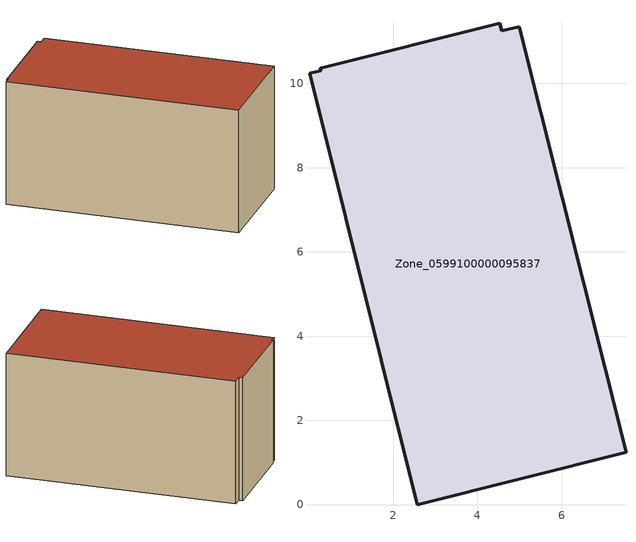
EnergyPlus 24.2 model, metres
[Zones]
Zone_0599100000095837
 floor ground (C_G): 7.53,1.24 2.57,0 0.01,10.25 0.27,10.3 0.26,10.36 4.53,11.43 4.58,11.25 5,11.35 z0
 wall outside (C_F): 4.53,11.43 0.26,10.36 0.27,10.3 0.01,10.25 2.57,0 7.53,1.24 5,11.35 4.58,11.25 4.53,11.43 z0:5.76
 roof outside (C_R): 7.53,1.24 5,11.35 4.58,11.25 4.53,11.43 0.26,10.36 0.27,10.3 0.01,10.25 2.57,0 z5.76
[BUILDING]
Pand.0599100000095837: North Axis=0; Terrain=City; Loads Convergence Tolerance Value=0.04; Temperature Convergence Tolerance Value=0.4; Solar Distribution=FullExterior; Maximum Number of Warmup Days=25; Minimum Number of Warmup Days=1
[Site:Location]
Rotterdam.The.Hague.AP_ZH_NLD Design_Conditions: Latitude=51.96; Longitude=4.45; Time Zone=1; Elevation=-4.5
[SITE:GROUNDTEMPERATURE:BUILDINGSURFACE]
18, 18, 18, 18, 18, 18, 18, 18, 18, 18, 18, 18
[MATERIAL] Thermal Absorptance=0.9; Solar Absorptance=0.7; Visible Absorptance=0.7
Name | Roughness | Thickness | Conductivity | Density | Specific Heat
G.TI.1992-2005 | MediumSmooth | 0.15 | 0.06 | 540 | 1210
F.TI.1992-2005 | Rough | 0.3 | 0.12 | 1920 | 840
R.TI.1992-2005 | MediumRough | 0.2 | 0.08 | 1500 | 1000
[CONSTRUCTION]
C_G: G.TI.1992-2005
C_F: F.TI.1992-2005
C_R: R.TI.1992-2005
[ZONE]
Zone_0599100000095837: Type=1; Multiplier=1; Ceiling Height=Autocalculate; Volume=Autocalculate; Floor Area=autocalculate; Part of Total Floor Area=Yes
[ZONEINFILTRATION:DESIGNFLOWRATE]
Infil_Zone_0599100000095837: Zone or ZoneList or Space or SpaceList=Zone_0599100000095837; Schedule=AlwaysOn; Design Flow Rate Calculation Method=Flow/Area; Flow Rate per Floor Area=0.0015; Constant Term Coefficient=1; Temperature Term Coefficient=0; Velocity Term Coefficient=0; Velocity Squared Term Coefficient=0
[HVACTEMPLATE:ZONE:IDEALLOADSAIRSYSTEM]
Zone_0599100000095837: Maximum Heating Supply Air Temperature=50; Minimum Cooling Supply Air Temperature=13; Maximum Heating Supply Air Humidity Ratio=0.0156; Minimum Cooling Supply Air Humidity Ratio=0.0077; Heating Limit=NoLimit; Cooling Limit=NoLimit; Dehumidification Control Type=ConstantSensibleHeatRatio; Cooling Sensible Heat Ratio=0.7; Dehumidification Setpoint=60; Humidification Control Type=None; Humidification Setpoint=30; Outdoor Air Method=None; Outdoor Air Flow Rate per Person=0.00944; Outdoor Air Flow Rate per Zone Floor Area=0; Outdoor Air Flow Rate per Zone=0; Demand Controlled Ventilation Type=None; Outdoor Air Economizer Type=NoEconomizer; Heat Recovery Type=None; Sensible Heat Recovery Effectiveness=0.7; Latent Heat Recovery Effectiveness=0.65
[ZONECONTROL:THERMOSTAT]
ThermostatControl_Zone_0599100000095837: Zone or ZoneList=Zone_0599100000095837; Control Type Schedule=DualSetpointControlType; Control 1=Thermostat_Zone_0599100000095837; Temperature Difference Between Cutout And Setpoint=0
[THERMOSTATSETPOINT:DUALSETPOINT]
Thermostat_Zone_0599100000095837: Heating Setpoint Temperature Schedule=HeatingSetpoint_Zone_0599100000095837; Cooling Setpoint Temperature Schedule=CoolingSetpoint_Zone_0599100000095837
[SCHEDULE:COMPACT]
HeatingSetpoint_Zone_0599100000095837: Through: 12/31, For: AllDays, Until: 24:00, 21
CoolingSetpoint_Zone_0599100000095837: Through: 12/31, For: AllDays, Until: 24:00, 24
DualSetpointControlType: Through: 12/31, For: AllDays, Until: 24:00, 4
AlwaysOn: Through: 12/31, For: AllDays, Until: 24:00, 1
